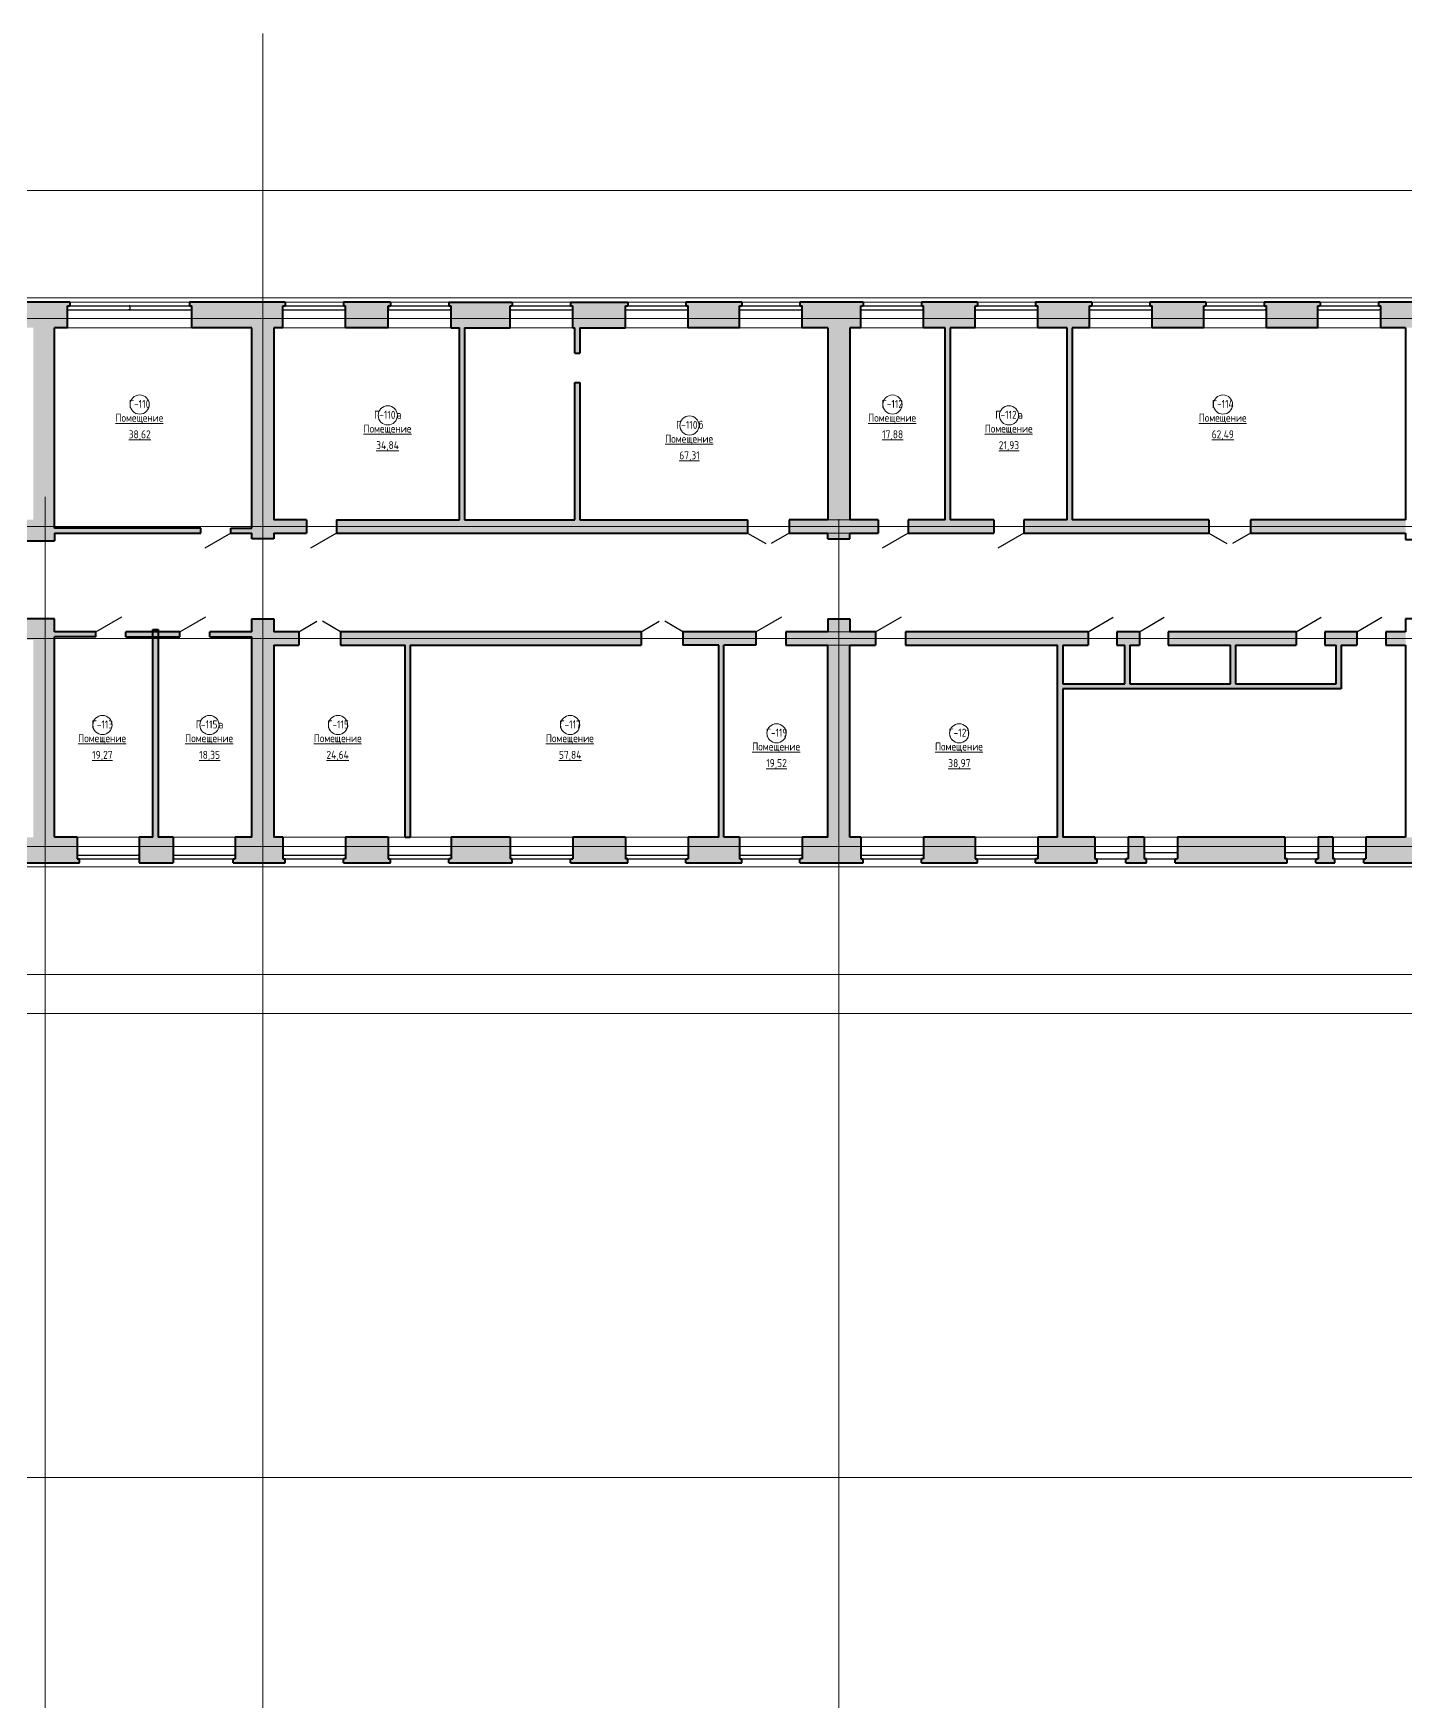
# Model space of a CAD drawing. Header units: millimetres. Extents: x -13853 to 411335, y -23261 to 161252.
# Drawn here: x 56186 to 99066, y 101604 to 153732 of the extents above; entities that cross this region are included whole.
import ezdxf

# ---------------------------------------------------------------- set-up
doc = ezdxf.new("R2010")
doc.units = ezdxf.units.MM
doc.linetypes.add('ADSK_Линия сетки', pattern=[21, 12, -3, 3, -3])
for name, color, linetype, lineweight in [('Двери', 7, 'Continuous', 18), ('Каркас_Импост', 7, 'Continuous', 30), ('Марки помещений', 7, 'Continuous', 18), ('Окна', 7, 'Continuous', 18), ('Оси', 7, 'Continuous', 9), ('Панель', 7, 'Continuous', 30), ('Стены', 7, 'Continuous', 18), ('Стены разрез', 7, 'Continuous', 40)]:
    doc.layers.add(name, color=color, linetype=linetype, lineweight=lineweight)
doc.styles.add('GOST Common_1', font='GOST Common.ttf', dxfattribs={"width": 0.9, "height": 250})

# ---------------------------------------------------------------- blocks, each defined once
blk = doc.blocks.new('AC_Дверь_Двупольная_ДеревяннаяВнутренняя_филенчатая_с_верхом - 1260х2080-413008-001_Весь этаж')
at = {"layer": 'Панель'}
for p, q in [((-650, 210), (-87, 535)), ((650, 210), (87, 535))]:
    blk.add_line(p, q, dxfattribs=at)
blk = doc.blocks.new('AC_Дверь_Однопольная_ДеревяннаяВнутренняя_ГОСТ6629-88 - 860х2080h-423457-001_Весь этаж')
at = {"layer": 'Панель'}
blk.add_line((-450, 210), (329, 660), dxfattribs=at)
blk = doc.blocks.new('ИРНИТУ_Дверь_Однопольная_ДеревяннаяВнутренняя_филенчатая - 900х2080 без верха-1341253-001_Весь этаж')
at = {"layer": 'Панель'}
blk.add_line((-470, 210), (344, 680), dxfattribs=at)
blk = doc.blocks.new('ИРНИТУ_Дверь_Однопольная_ДеревяннаяВнутренняя_филенчатая - 900х2080-1341260-001_Весь этаж')
at = {"layer": 'Панель'}
blk.add_line((-470, 210), (344, 680), dxfattribs=at)
blk = doc.blocks.new('ИРНИТУ_Дверь_Однопольная_ДеревяннаяВнутренняя_филенчатая - 900х2080-1341269-001_Весь этаж')
at = {"layer": 'Панель'}
blk.add_line((-470, 80), (344, 550), dxfattribs=at)
blk = doc.blocks.new('ИРНИТУ-Окно-ГОСТ23166-99_4_2_Створки - 1920 x 2350-415142-001_Весь этаж')
at = {"layer": 'Каркас_Импост'}
for p, q in [((-1018.1, 280), (941.9, 280)), ((-1018.1, 280), (-1018.1, 160)), ((-1018.1, 280), (-983.1, 280)), ((-1018.1, 160), (941.9, 160)), ((-1018.1, 160), (-983.1, 160)), ((941.9, 280), (906.9, 280)), ((941.9, 160), (906.9, 160)), ((941.9, 280), (941.9, 160))]:
    blk.add_line(p, q, dxfattribs=at)
blk = doc.blocks.new('ИРНИТУ-Окно-ГОСТ23166-99_4_2_Створки - 1920 x 2350-669671-001_Весь этаж')
at = {"layer": 'Каркас_Импост'}
for p, q in [((-1008.1, 280), (931.9, 280)), ((-1008.1, 280), (-1008.1, 160)), ((-1008.1, 280), (-993.1, 280)), ((-1008.1, 160), (931.9, 160)), ((-1008.1, 160), (-973.1, 160)), ((931.9, 280), (896.9, 280)), ((931.9, 160), (896.9, 160)), ((931.9, 280), (931.9, 160))]:
    blk.add_line(p, q, dxfattribs=at)
blk = doc.blocks.new('ИРНИТУ-Окно-ГОСТ23166-99_4_2_Створки - 1920 x 2350-669667-001_Весь этаж')
at = {"layer": 'Каркас_Импост'}
for p, q in [((-1008.1, 280), (931.9, 280)), ((-1008.1, 280), (-1008.1, 160)), ((-1008.1, 280), (-973.1, 280)), ((-1008.1, 160), (931.9, 160)), ((-1008.1, 160), (-973.1, 160)), ((931.9, 160), (896.9, 160)), ((931.9, 280), (916.9, 280)), ((931.9, 280), (931.9, 160))]:
    blk.add_line(p, q, dxfattribs=at)
blk = doc.blocks.new('ИРНИТУ-Окно-ГОСТ23166-99_2_1_Створка - 1000 x 1800-942850-001_Весь этаж')
at = {"layer": 'Каркас_Импост'}
for p, q in [((-1018.1, -80), (21.9, -80)), ((-1018.1, -280), (-1018.1, -80)), ((-1018.1, -80), (-983.1, -80)), ((-1018.1, -280), (21.9, -280)), ((-1018.1, -280), (-983.1, -280)), ((21.9, -80), (-13.1, -80)), ((21.9, -280), (-13.1, -280)), ((21.9, -280), (21.9, -80))]:
    blk.add_line(p, q, dxfattribs=at)
blk = doc.blocks.new('ИРНИТУ-Окно-ГОСТ23166-99_4_2_Створки - 1920 x 2350-415137-001_Весь этаж')
at = {"layer": 'Каркас_Импост'}
for p, q in [((-1018.1, -160), (941.9, -160)), ((-1018.1, -280), (-1018.1, -160)), ((-1018.1, -160), (-983.1, -160)), ((-1018.1, -280), (941.9, -280)), ((-1018.1, -280), (-983.1, -280)), ((941.9, -160), (906.9, -160)), ((941.9, -280), (906.9, -280)), ((941.9, -280), (941.9, -160))]:
    blk.add_line(p, q, dxfattribs=at)
blk = doc.blocks.new('ИРНИТУ-Окно-ГОСТ23166-99_4_2_Створки - 1920 x 2350-670325-001_Весь этаж')
at = {"layer": 'Каркас_Импост'}
for p, q in [((-1008.1, -160), (931.9, -160)), ((-1008.1, -280), (-1008.1, -160)), ((-1008.1, -160), (-973.1, -160)), ((-1008.1, -280), (931.9, -280)), ((-1008.1, -280), (-993.1, -280)), ((931.9, -160), (896.9, -160)), ((931.9, -280), (896.9, -280)), ((931.9, -280), (931.9, -160))]:
    blk.add_line(p, q, dxfattribs=at)
blk = doc.blocks.new('ИРНИТУ-Окно-ГОСТ23166-99_4_2_Створки - 1920 x 2350-670323-001_Весь этаж')
at = {"layer": 'Каркас_Импост'}
for p, q in [((-1008.1, -160), (931.9, -160)), ((-1008.1, -280), (-1008.1, -160)), ((-1008.1, -160), (-973.1, -160)), ((-1008.1, -280), (931.9, -280)), ((-1008.1, -280), (-973.1, -280)), ((931.9, -160), (896.9, -160)), ((931.9, -280), (916.9, -280)), ((931.9, -280), (931.9, -160))]:
    blk.add_line(p, q, dxfattribs=at)
blk = doc.blocks.new('ADSK_Марка_Помещение - Номер Имя Площадь Площадь проемов-115235-001_Весь этаж')
at = {"layer": 'Марки помещений'}
blk.add_circle((0, 0), 3, dxfattribs=at)

msp = doc.modelspace()

# ---------------------------------------------------------------- hatches: boundary and pattern name
at = {"layer": 'Стены'}
h = msp.add_hatch(color=256, dxfattribs=at)
h.paths.add_polyline_path([(99590, 144535), (100206, 144535), (100206, 145335), (98216, 145335), (98216, 145215), (98286, 145215), (98286, 144535), (99066, 144535)], flags=0)
h.paths.add_polyline_path([(94716, 144535), (96326, 144535), (96326, 145215), (96396, 145215), (96396, 145335), (94646, 145335), (94646, 145215), (94716, 145215)], flags=0)
h.paths.add_polyline_path([(92756, 144535), (92756, 145215), (92826, 145215), (92826, 145335), (91076, 145335), (91076, 145215), (91146, 145215), (91146, 144535), (91151, 144535)], flags=0)
h.paths.add_polyline_path([(87575, 144535), (89186, 144535), (89186, 145215), (89256, 145215), (89256, 145335), (87505, 145335), (87505, 145215), (87575, 145215)], flags=0)
h.paths.add_polyline_path([(85615, 144535), (85615, 145215), (85685, 145215), (85685, 145335), (83935, 145335), (83935, 145215), (84005, 145215), (84005, 144535), (84836, 144535)], flags=0)
h.paths.add_polyline_path([(82045, 144535), (82045, 145215), (82115, 145215), (82115, 145335), (80140, 145335), (80140, 145215), (80210, 145215), (80210, 144535), (81696, 144535)], flags=0)
h.paths.add_polyline_path([(78250, 144535), (78250, 145215), (78320, 145215), (78320, 145335), (76577, 145335), (76577, 145215), (76647, 145215), (76647, 144535)], flags=0)
h.paths.add_polyline_path([(74273, 144535), (74687, 144535), (74687, 145215), (74757, 145215), (74757, 145335), (72972, 145335), (72972, 145215), (73042, 145215), (73042, 144535), (73262, 144535)], flags=0)
h.paths.add_polyline_path([(71082, 144535), (71082, 145215), (71152, 145215), (71152, 145335), (69167, 145335), (69167, 145215), (69237, 145215), (69237, 144535), (70054, 144535)], flags=0)
h.paths.add_polyline_path([(67277, 144535), (67277, 145215), (67347, 145215), (67347, 145335), (65872, 145335), (65872, 145215), (65942, 145215), (65942, 144535)], flags=0)
h.paths.add_polyline_path([(63982, 144535), (63982, 145215), (64052, 145215), (64052, 145335), (61067, 145335), (61067, 145215), (61137, 145215), (61137, 144535), (63696, 144535)], flags=0)
h.paths.add_polyline_path([(56846, 144535), (57257, 144535), (57257, 145215), (57327, 145215), (57327, 145335), (54177, 145335), (54177, 145215), (54247, 145215), (54247, 144535), (56186, 144535)], flags=0)
h.paths.add_polyline_path([(50752, 144535), (52287, 144535), (52287, 145215), (52357, 145215), (52357, 145335), (50682, 145335), (50682, 145215), (50752, 145215)], flags=0)
h.paths.add_polyline_path([(43761, 144535), (45197, 144535), (45197, 145215), (45267, 145215), (45267, 145335), (43691, 145335), (43691, 145215), (43761, 145215)], flags=0)
h.paths.add_polyline_path([(48792, 144535), (48792, 145215), (48862, 145215), (48862, 145335), (47087, 145335), (47087, 145215), (47157, 145215), (47157, 144535)], flags=0)
h.paths.add_polyline_path([(40517, 144535), (41801, 144535), (41801, 145215), (41871, 145215), (41871, 145335), (40196, 145335), (40196, 145215), (40266, 145215), (40266, 144535)], flags=0)
h.paths.add_polyline_path([(37676, 144535), (38306, 144535), (38306, 145215), (38376, 145215), (38376, 145335), (36501, 145335), (36501, 145215), (36571, 145215), (36571, 144535), (36996, 144535)], flags=0)
h.paths.add_polyline_path([(33076, 144535), (34611, 144535), (34611, 145215), (34681, 145215), (34681, 145335), (33006, 145335), (33006, 145215), (33076, 145215)], flags=0)
h.paths.add_polyline_path([(30246, 144535), (31116, 144535), (31116, 145215), (31186, 145215), (31186, 145335), (29511, 145335), (29511, 145215), (29581, 145215), (29581, 144535), (29968, 144535)], flags=0)
h.paths.add_polyline_path([(27621, 144535), (27621, 145215), (27691, 145215), (27691, 145335), (26015, 145335), (26015, 145215), (26085, 145215), (26085, 144535)], flags=0)
h.paths.add_polyline_path([(23639, 144535), (24125, 144535), (24125, 145215), (24195, 145215), (24195, 145335), (22420, 145335), (22420, 145215), (22490, 145215), (22490, 144535)], flags=0)
h.paths.add_polyline_path([(20530, 144535), (20530, 145215), (20600, 145215), (20600, 145335), (18626, 145335), (18626, 144535), (19626, 144535)], flags=0)
for points in [[(56186, 138535), (56846, 138535), (56846, 144535), (56186, 144535), (56186, 141363)], [(63016, 137935), (63696, 137935), (63696, 144535), (63016, 144535), (63016, 138115)], [(69502, 138535), (69662, 138535), (69662, 144535), (69502, 144535), (69502, 141363)], [(73262, 143735), (73262, 144535), (73102, 144535), (73102, 143735)], [(84836, 138535), (84836, 144535), (84676, 144535), (84676, 138535)], [(88491, 138535), (88651, 138535), (88651, 144535), (88491, 144535), (88491, 141363)], [(73102, 138535), (73262, 138535), (73262, 142825), (73102, 142825), (73102, 141363)], [(55046, 137875), (56846, 137875), (56846, 138535), (55046, 138535), (55046, 138115)], [(56846, 134775), (56846, 135435), (55046, 135435), (55046, 134775), (56186, 134775)], [(59924, 128615), (60084, 128615), (60084, 135105), (59924, 135105), (59924, 128930)], [(63696, 128615), (63696, 135435), (63016, 135435), (63016, 128615)], [(56186, 128615), (56846, 128615), (56846, 134775), (56186, 134775), (56186, 128930)], [(67802, 128615), (67962, 128615), (67962, 134615), (67802, 134615), (67802, 128930)], [(77602, 128615), (77762, 128615), (77762, 134615), (77602, 134615), (77602, 128930)], [(88351, 128615), (88351, 134615), (88191, 134615), (88191, 128615)], [(90291, 133411), (90451, 133411), (90451, 134615), (90291, 134615)], [(93751, 133411), (93751, 134615), (93591, 134615), (93591, 133411)], [(97051, 133411), (97051, 134615), (96891, 134615), (96891, 133411)], [(97051, 133251), (97051, 133411), (88351, 133411), (88351, 133251), (95371, 133251)]]:
    msp.add_hatch(color=256, dxfattribs=at).paths.add_polyline_path(points, flags=0)
h = msp.add_hatch(color=256, dxfattribs=at)
h.paths.add_polyline_path([(81696, 137935), (81696, 138115), (81016, 138115), (81016, 137935)], flags=0)
h.paths.add_polyline_path([(81696, 138535), (81696, 144535), (81016, 144535), (81016, 138535)], flags=0)
h = msp.add_hatch(color=256, dxfattribs=at)
h.paths.add_polyline_path([(61417, 138115), (61417, 138275), (56846, 138275), (56846, 138115)], flags=0)
h.paths.add_polyline_path([(63016, 138115), (63016, 138275), (62357, 138275), (62357, 138115)], flags=0)
h = msp.add_hatch(color=256, dxfattribs=at)
h.paths.add_polyline_path([(95371, 138115), (99066, 138115), (99066, 138535), (94221, 138535), (94221, 138115)], flags=0)
h.paths.add_polyline_path([(63696, 138115), (64717, 138115), (64717, 138535), (63696, 138535)], flags=0)
h.paths.add_polyline_path([(87134, 138115), (92921, 138115), (92921, 138535), (87134, 138535)], flags=0)
h.paths.add_polyline_path([(70054, 138115), (78506, 138115), (78506, 138535), (65657, 138535), (65657, 138115)], flags=0)
h.paths.add_polyline_path([(79806, 138115), (82586, 138115), (82586, 138535), (79806, 138535)], flags=0)
h.paths.add_polyline_path([(86194, 138115), (86194, 138535), (83526, 138535), (83526, 138115)], flags=0)
h = msp.add_hatch(color=256, dxfattribs=at)
h.paths.add_polyline_path([(61702, 134875), (63016, 134875), (63016, 135035), (61702, 135035)], flags=0)
h.paths.add_polyline_path([(60762, 134875), (60762, 135035), (59076, 135035), (59076, 134875)], flags=0)
h.paths.add_polyline_path([(56846, 134875), (58136, 134875), (58136, 135035), (56846, 135035)], flags=0)
h = msp.add_hatch(color=256, dxfattribs=at)
h.paths.add_polyline_path([(99066, 134615), (99066, 135035), (98446, 135035), (98446, 134615)], flags=0)
h.paths.add_polyline_path([(95371, 134615), (95646, 134615), (95646, 135035), (91646, 135035), (91646, 134615), (93751, 134615)], flags=0)
h.paths.add_polyline_path([(96891, 134615), (97546, 134615), (97546, 135035), (96546, 135035), (96546, 134615)], flags=0)
h.paths.add_polyline_path([(86932, 134615), (89146, 134615), (89146, 135035), (83441, 135035), (83441, 134615)], flags=0)
h.paths.add_polyline_path([(90291, 134615), (90746, 134615), (90746, 135035), (90046, 135035), (90046, 134615)], flags=0)
h.paths.add_polyline_path([(79702, 134615), (82501, 134615), (82501, 135035), (79702, 135035)], flags=0)
h.paths.add_polyline_path([(77602, 134615), (78762, 134615), (78762, 135035), (76482, 135035), (76482, 134615)], flags=0)
h.paths.add_polyline_path([(75182, 134615), (75182, 135035), (65782, 135035), (65782, 134615), (70054, 134615)], flags=0)
h.paths.add_polyline_path([(63696, 134615), (64482, 134615), (64482, 135035), (63696, 135035)], flags=0)
h = msp.add_hatch(color=256, dxfattribs=at)
h.paths.add_polyline_path([(81696, 128615), (81696, 134615), (81016, 134615), (81016, 128615)], flags=0)
h.paths.add_polyline_path([(81696, 135035), (81696, 135435), (81016, 135435), (81016, 135035)], flags=0)
h = msp.add_hatch(color=256, dxfattribs=at)
h.paths.add_polyline_path([(99936, 127815), (99936, 128615), (97826, 128615), (97826, 127935), (97756, 127935), (97756, 127815), (99590, 127815)], flags=0)
h.paths.add_polyline_path([(96856, 127815), (96856, 127935), (96786, 127935), (96786, 128615), (96331, 128615), (96331, 127935), (96261, 127935), (96261, 127815)], flags=0)
h.paths.add_polyline_path([(91866, 127815), (95361, 127815), (95361, 127935), (95291, 127935), (95291, 128615), (91936, 128615), (91936, 127935), (91866, 127935)], flags=0)
h.paths.add_polyline_path([(89427, 127815), (89427, 127935), (89357, 127935), (89357, 128615), (87575, 128615), (87575, 127935), (87505, 127935), (87505, 127815), (89041, 127815)], flags=0)
h.paths.add_polyline_path([(90966, 127815), (90966, 127935), (90896, 127935), (90896, 128615), (90397, 128615), (90397, 127935), (90327, 127935), (90327, 127815)], flags=0)
h.paths.add_polyline_path([(82115, 127815), (82115, 127935), (82045, 127935), (82045, 128615), (80210, 128615), (80210, 127935), (80140, 127935), (80140, 127815)], flags=0)
h.paths.add_polyline_path([(83935, 127815), (85685, 127815), (85685, 127935), (85615, 127935), (85615, 128615), (84005, 128615), (84005, 127935), (83935, 127935)], flags=0)
h.paths.add_polyline_path([(74273, 127815), (74757, 127815), (74757, 127935), (74687, 127935), (74687, 128615), (73042, 128615), (73042, 127935), (72972, 127935), (72972, 127815)], flags=0)
h.paths.add_polyline_path([(76577, 127815), (78320, 127815), (78320, 127935), (78250, 127935), (78250, 128615), (76647, 128615), (76647, 127935), (76577, 127935)], flags=0)
h.paths.add_polyline_path([(70054, 127815), (71152, 127815), (71152, 127935), (71082, 127935), (71082, 128615), (69237, 128615), (69237, 127935), (69167, 127935), (69167, 127815)], flags=0)
h.paths.add_polyline_path([(65872, 127815), (67347, 127815), (67347, 127935), (67277, 127935), (67277, 128615), (65942, 128615), (65942, 127935), (65872, 127935)], flags=0)
h.paths.add_polyline_path([(64052, 127815), (64052, 127935), (63982, 127935), (63982, 128615), (62496, 128615), (62496, 127935), (62426, 127935), (62426, 127815)], flags=0)
h.paths.add_polyline_path([(59497, 127815), (60556, 127815), (60556, 128615), (59497, 128615)], flags=0)
h.paths.add_polyline_path([(57627, 127815), (57627, 127935), (57557, 127935), (57557, 128615), (54247, 128615), (54247, 127935), (54177, 127935), (54177, 127815)], flags=0)
h.paths.add_polyline_path([(47087, 127815), (48862, 127815), (48862, 127935), (48792, 127935), (48792, 128615), (47157, 128615), (47157, 127935), (47087, 127935)], flags=0)
h.paths.add_polyline_path([(50682, 127815), (52357, 127815), (52357, 127935), (52287, 127935), (52287, 128615), (50752, 128615), (50752, 127935), (50682, 127935)], flags=0)
h.paths.add_polyline_path([(41871, 127815), (41871, 127935), (41801, 127935), (41801, 128615), (40266, 128615), (40266, 127935), (40196, 127935), (40196, 127815), (40517, 127815)], flags=0)
h.paths.add_polyline_path([(45267, 127815), (45267, 127935), (45197, 127935), (45197, 128615), (43761, 128615), (43761, 127935), (43691, 127935), (43691, 127815), (44737, 127815)], flags=0)
h.paths.add_polyline_path([(36501, 127815), (38376, 127815), (38376, 127935), (38306, 127935), (38306, 128615), (36571, 128615), (36571, 127935), (36501, 127935)], flags=0)
h.paths.add_polyline_path([(34681, 127815), (34681, 127935), (34611, 127935), (34611, 128615), (33076, 128615), (33076, 127935), (33006, 127935), (33006, 127815)], flags=0)
h.paths.add_polyline_path([(31186, 127815), (31186, 127935), (31116, 127935), (31116, 128615), (29581, 128615), (29581, 127935), (29511, 127935), (29511, 127815)], flags=0)
h.paths.add_polyline_path([(27691, 127815), (27691, 127935), (27621, 127935), (27621, 128615), (26085, 128615), (26085, 127935), (26015, 127935), (26015, 127815)], flags=0)
h.paths.add_polyline_path([(22420, 127815), (24195, 127815), (24195, 127935), (24125, 127935), (24125, 128615), (22490, 128615), (22490, 127935), (22420, 127935)], flags=0)
h.paths.add_polyline_path([(20600, 127815), (20600, 127935), (20530, 127935), (20530, 128615), (18646, 128615), (18646, 127815), (19419, 127815)], flags=0)

# ---------------------------------------------------------------- linework, layer by layer
at = {"layer": 'Оси', "linetype": 'ADSK_Линия сетки'}
for p, q in [((63356, 153732), (63356, -22443)), ((-13035, 148825), (410517, 148825)), ((-13035, 144825), (410517, 144825)), ((56556, 139245), (56556, -22443)), ((-13035, 138325), (410517, 138325)), ((81356, 138555), (81356, -22443)), ((-13035, 134825), (410517, 134825)), ((-13035, 128325), (410517, 128325)), ((-13035, 124325), (410517, 124325)), ((-13035, 123105), (410517, 123105)), ((-13035, 108605), (410517, 108605))]:
    msp.add_line(p, q, dxfattribs=at)
at = {"layer": 'Стены'}
for p, q in [((18756, 145465), (99956, 145465)), ((57327, 145335), (61067, 145335)), ((64052, 145335), (65872, 145335)), ((67347, 145335), (69167, 145335)), ((71152, 145335), (72972, 145335)), ((74757, 145335), (76577, 145335)), ((78320, 145335), (80140, 145335)), ((82115, 145335), (83935, 145335)), ((85685, 145335), (87505, 145335)), ((89256, 145335), (91076, 145335)), ((92826, 145335), (94646, 145335)), ((96396, 145335), (98216, 145335)), ((61137, 144535), (57257, 144535)), ((65942, 144535), (63982, 144535)), ((69237, 144535), (67277, 144535)), ((73042, 144535), (71082, 144535)), ((76647, 144535), (74687, 144535)), ((80210, 144535), (78250, 144535)), ((84005, 144535), (82045, 144535)), ((87575, 144535), (85615, 144535)), ((91146, 144535), (89186, 144535)), ((94716, 144535), (92756, 144535)), ((98286, 144535), (96326, 144535)), ((81696, 138535), (81016, 138535)), ((81016, 138115), (81696, 138115)), ((81696, 135035), (81016, 135035)), ((81016, 134615), (81696, 134615)), ((57557, 128615), (59497, 128615)), ((60556, 128615), (62496, 128615)), ((63982, 128615), (65942, 128615)), ((67277, 128615), (67802, 128615)), ((67962, 128615), (69237, 128615)), ((71082, 128615), (73042, 128615)), ((74687, 128615), (76647, 128615)), ((78250, 128615), (80210, 128615)), ((82045, 128615), (84005, 128615)), ((85615, 128615), (87575, 128615)), ((89357, 128615), (90397, 128615)), ((90896, 128615), (91936, 128615)), ((95291, 128615), (96331, 128615)), ((96786, 128615), (97826, 128615)), ((99936, 127685), (18646, 127685))]:
    msp.add_line(p, q, dxfattribs=at)
at = {"layer": 'Стены разрез'}
for p, q in [((57327, 145335), (54177, 145335)), ((57257, 145215), (57327, 145215)), ((57257, 144535), (57257, 145215)), ((57327, 145335), (57327, 145215)), ((64052, 145335), (61067, 145335)), ((61067, 145335), (61067, 145215)), ((61067, 145215), (61137, 145215)), ((61137, 144535), (61137, 145215)), ((63982, 145215), (64052, 145215)), ((63982, 144535), (63982, 145215)), ((64052, 145335), (64052, 145215)), ((67347, 145335), (65872, 145335)), ((65872, 145335), (65872, 145215)), ((65872, 145215), (65942, 145215)), ((65942, 144535), (65942, 145215)), ((67277, 145215), (67347, 145215)), ((67277, 144535), (67277, 145215)), ((67347, 145335), (67347, 145215)), ((69167, 145335), (71152, 145335)), ((69167, 145335), (69167, 145215)), ((69167, 145215), (69237, 145215)), ((69237, 144535), (69237, 145215)), ((71082, 145215), (71152, 145215)), ((71082, 144535), (71082, 145215)), ((71152, 145335), (71152, 145215)), ((72972, 145335), (74757, 145335)), ((72972, 145335), (72972, 145215)), ((72972, 145215), (73042, 145215)), ((73042, 144535), (73042, 145215)), ((74687, 145215), (74757, 145215)), ((74687, 144535), (74687, 145215)), ((74757, 145335), (74757, 145215)), ((78320, 145335), (76577, 145335)), ((76577, 145335), (76577, 145215)), ((76577, 145215), (76647, 145215)), ((76647, 144535), (76647, 145215)), ((78250, 145215), (78320, 145215)), ((78250, 144535), (78250, 145215)), ((78320, 145335), (78320, 145215)), ((82115, 145335), (80140, 145335)), ((80140, 145335), (80140, 145215)), ((80140, 145215), (80210, 145215)), ((80210, 144535), (80210, 145215)), ((82045, 145215), (82115, 145215)), ((82045, 144535), (82045, 145215)), ((82115, 145335), (82115, 145215)), ((85685, 145335), (83935, 145335)), ((83935, 145335), (83935, 145215)), ((83935, 145215), (84005, 145215)), ((84005, 144535), (84005, 145215)), ((85615, 145215), (85685, 145215)), ((85615, 144535), (85615, 145215)), ((85685, 145335), (85685, 145215)), ((89256, 145335), (87505, 145335)), ((87505, 145335), (87505, 145215)), ((87505, 145215), (87575, 145215)), ((87575, 144535), (87575, 145215)), ((89186, 145215), (89256, 145215)), ((89186, 144535), (89186, 145215)), ((89256, 145335), (89256, 145215)), ((92826, 145335), (91076, 145335)), ((91076, 145335), (91076, 145215)), ((91076, 145215), (91146, 145215)), ((91146, 144535), (91146, 145215)), ((92756, 145215), (92826, 145215)), ((92756, 144535), (92756, 145215)), ((92826, 145335), (92826, 145215)), ((96396, 145335), (94646, 145335)), ((94646, 145335), (94646, 145215)), ((94646, 145215), (94716, 145215)), ((94716, 144535), (94716, 145215)), ((96326, 145215), (96396, 145215)), ((96326, 144535), (96326, 145215)), ((96396, 145335), (96396, 145215)), ((100066, 145335), (98216, 145335)), ((98216, 145335), (98216, 145215)), ((98216, 145215), (98286, 145215)), ((98286, 144535), (98286, 145215)), ((57257, 144535), (56846, 144535)), ((56846, 138275), (56846, 144535)), ((63016, 144535), (61137, 144535)), ((63016, 138275), (63016, 144535)), ((63982, 144535), (63696, 144535)), ((63696, 144535), (63696, 138535)), ((67277, 144535), (65942, 144535)), ((69237, 144535), (69502, 144535)), ((69502, 138535), (69502, 144535)), ((69662, 144535), (71082, 144535)), ((69662, 144535), (69662, 138535)), ((73042, 144535), (73102, 144535)), ((73102, 143735), (73102, 144535)), ((73262, 144535), (74687, 144535)), ((73262, 144535), (73262, 143735)), ((78250, 144535), (76647, 144535)), ((81016, 144535), (80210, 144535)), ((81016, 144535), (81016, 138535)), ((82045, 144535), (81696, 144535)), ((81696, 144535), (81696, 138535)), ((84676, 144535), (84005, 144535)), ((84676, 138535), (84676, 144535)), ((85615, 144535), (84836, 144535)), ((84836, 144535), (84836, 138535)), ((88491, 144535), (87575, 144535)), ((88491, 138535), (88491, 144535)), ((89186, 144535), (88651, 144535)), ((88651, 144535), (88651, 138535)), ((92756, 144535), (91146, 144535)), ((96326, 144535), (94716, 144535)), ((99066, 144535), (98286, 144535)), ((99066, 144535), (99066, 138535)), ((73102, 143735), (73262, 143735)), ((73102, 138535), (73102, 142825)), ((73102, 142825), (73262, 142825)), ((73262, 142825), (73262, 138535)), ((61417, 138275), (56846, 138275)), ((61417, 138115), (61417, 138275)), ((62357, 138275), (63016, 138275)), ((62357, 138115), (62357, 138275)), ((64717, 138535), (63696, 138535)), ((64717, 138535), (64717, 138115)), ((65657, 138535), (69502, 138535)), ((65657, 138535), (65657, 138115)), ((69662, 138535), (73102, 138535)), ((73262, 138535), (78506, 138535)), ((78506, 138535), (78506, 138115)), ((81016, 138535), (79806, 138535)), ((79806, 138535), (79806, 138115)), ((82586, 138535), (81696, 138535)), ((82586, 138535), (82586, 138115)), ((84676, 138535), (83526, 138535)), ((83526, 138535), (83526, 138115)), ((86194, 138535), (84836, 138535)), ((86194, 138535), (86194, 138115)), ((88491, 138535), (87134, 138535)), ((87134, 138535), (87134, 138115)), ((92921, 138535), (88651, 138535)), ((92921, 138535), (92921, 138115)), ((99066, 138535), (94221, 138535)), ((94221, 138535), (94221, 138115)), ((55046, 137875), (56846, 137875)), ((56846, 138115), (56846, 137875)), ((56846, 138115), (61417, 138115)), ((62357, 138115), (63016, 138115)), ((63016, 137935), (63016, 138115)), ((63696, 137935), (63016, 137935)), ((63696, 138115), (64717, 138115)), ((63696, 138115), (63696, 137935)), ((65657, 138115), (78506, 138115)), ((79806, 138115), (81016, 138115)), ((81016, 137935), (81016, 138115)), ((81016, 137935), (81696, 137935)), ((81696, 138115), (82586, 138115)), ((81696, 137935), (81696, 138115)), ((83526, 138115), (86194, 138115)), ((87134, 138115), (92921, 138115)), ((94221, 138115), (99066, 138115)), ((99066, 138115), (99066, 137915)), ((99066, 137915), (100866, 137915)), ((56846, 135435), (55046, 135435)), ((56846, 135035), (56846, 135435)), ((58136, 135035), (56846, 135035)), ((58136, 134875), (58136, 135035)), ((60762, 135035), (59076, 135035)), ((59076, 134875), (59076, 135035)), ((59924, 128615), (59924, 135105)), ((59924, 135105), (60084, 135105)), ((60084, 135105), (60084, 128615)), ((60762, 134875), (60762, 135035)), ((63016, 135035), (61702, 135035)), ((61702, 134875), (61702, 135035)), ((63016, 135035), (63016, 135435)), ((63016, 135435), (63696, 135435)), ((63696, 135435), (63696, 135035)), ((64482, 135035), (63696, 135035)), ((64482, 135035), (64482, 134615)), ((75182, 135035), (65782, 135035)), ((65782, 135035), (65782, 134615)), ((75182, 135035), (75182, 134615)), ((78762, 135035), (76482, 135035)), ((76482, 135035), (76482, 134615)), ((78762, 135035), (78762, 134615)), ((81016, 135035), (79702, 135035)), ((79702, 135035), (79702, 134615)), ((81016, 135435), (81016, 135035)), ((81016, 135435), (81696, 135435)), ((81696, 135435), (81696, 135035)), ((82501, 135035), (81696, 135035)), ((82501, 135035), (82501, 134615)), ((89146, 135035), (83441, 135035)), ((83441, 135035), (83441, 134615)), ((89146, 135035), (89146, 134615)), ((90746, 135035), (90046, 135035)), ((90046, 135035), (90046, 134615)), ((90746, 135035), (90746, 134615)), ((95646, 135035), (91646, 135035)), ((91646, 135035), (91646, 134615)), ((95646, 135035), (95646, 134615)), ((97546, 135035), (96546, 135035)), ((96546, 135035), (96546, 134615)), ((97546, 135035), (97546, 134615)), ((99066, 135035), (98446, 135035)), ((98446, 135035), (98446, 134615)), ((100846, 135435), (99066, 135435)), ((99066, 135435), (99066, 135035)), ((56846, 128615), (56846, 134875)), ((58136, 134875), (56846, 134875)), ((59076, 134875), (60762, 134875)), ((61702, 134875), (63016, 134875)), ((63016, 128615), (63016, 134875)), ((63696, 134615), (64482, 134615)), ((63696, 134615), (63696, 128615)), ((65782, 134615), (67802, 134615)), ((67802, 128615), (67802, 134615)), ((67962, 134615), (75182, 134615)), ((67962, 134615), (67962, 128615)), ((77602, 134615), (76482, 134615)), ((77602, 128615), (77602, 134615)), ((78762, 134615), (77762, 134615)), ((77762, 128615), (77762, 134615)), ((79702, 134615), (81016, 134615)), ((81016, 128615), (81016, 134615)), ((81696, 134615), (82501, 134615)), ((81696, 128615), (81696, 134615)), ((83441, 134615), (88191, 134615)), ((88191, 128615), (88191, 134615)), ((88351, 134615), (89146, 134615)), ((88351, 134615), (88351, 133411)), ((90046, 134615), (90291, 134615)), ((90291, 133411), (90291, 134615)), ((90451, 134615), (90746, 134615)), ((90451, 134615), (90451, 133411)), ((91646, 134615), (93591, 134615)), ((93591, 133411), (93591, 134615)), ((93751, 134615), (95646, 134615)), ((93751, 134615), (93751, 133411)), ((96546, 134615), (96891, 134615)), ((96891, 133411), (96891, 134615)), ((97051, 134615), (97546, 134615)), ((97051, 134615), (97051, 133251)), ((98446, 134615), (99066, 134615)), ((99066, 134615), (99066, 128615)), ((88351, 133411), (90291, 133411)), ((88351, 133251), (88351, 128615)), ((97051, 133251), (88351, 133251)), ((90451, 133411), (93591, 133411)), ((93751, 133411), (96891, 133411)), ((57557, 128615), (56846, 128615)), ((57557, 128615), (57557, 127935)), ((59924, 128615), (59497, 128615)), ((59497, 128615), (59497, 127815)), ((60556, 128615), (60084, 128615)), ((60556, 128615), (60556, 127815)), ((63016, 128615), (62496, 128615)), ((62496, 128615), (62496, 127935)), ((63982, 128615), (63696, 128615)), ((63982, 128615), (63982, 127935)), ((67277, 128615), (65942, 128615)), ((65942, 128615), (65942, 127935)), ((67277, 128615), (67277, 127935)), ((67802, 128615), (67962, 128615)), ((71082, 128615), (69237, 128615)), ((69237, 128615), (69237, 127935)), ((71082, 128615), (71082, 127935)), ((74687, 128615), (73042, 128615)), ((73042, 128615), (73042, 127935)), ((74687, 128615), (74687, 127935)), ((77602, 128615), (76647, 128615)), ((76647, 128615), (76647, 127935)), ((78250, 128615), (77762, 128615)), ((78250, 128615), (78250, 127935)), ((81016, 128615), (80210, 128615)), ((80210, 128615), (80210, 127935)), ((82045, 128615), (81696, 128615)), ((82045, 128615), (82045, 127935)), ((85615, 128615), (84005, 128615)), ((84005, 128615), (84005, 127935)), ((85615, 128615), (85615, 127935)), ((88191, 128615), (87575, 128615)), ((87575, 128615), (87575, 127935)), ((89357, 128615), (88351, 128615)), ((89357, 128615), (89357, 127935)), ((90896, 128615), (90397, 128615)), ((90397, 128615), (90397, 127935)), ((90896, 128615), (90896, 127935)), ((95291, 128615), (91936, 128615)), ((91936, 128615), (91936, 127935)), ((95291, 128615), (95291, 127935)), ((96786, 128615), (96331, 128615)), ((96331, 128615), (96331, 127935)), ((96786, 128615), (96786, 127935)), ((99066, 128615), (97826, 128615)), ((97826, 128615), (97826, 127935)), ((54177, 127815), (57627, 127815)), ((57557, 127935), (57627, 127935)), ((57627, 127815), (57627, 127935)), ((59497, 127815), (60556, 127815)), ((62426, 127935), (62496, 127935)), ((62426, 127815), (62426, 127935)), ((62426, 127815), (64052, 127815)), ((63982, 127935), (64052, 127935)), ((64052, 127815), (64052, 127935)), ((65942, 127935), (65872, 127935)), ((65872, 127815), (65872, 127935)), ((65872, 127815), (67347, 127815)), ((67277, 127935), (67347, 127935)), ((67347, 127815), (67347, 127935)), ((69237, 127935), (69167, 127935)), ((69167, 127815), (69167, 127935)), ((69167, 127815), (71152, 127815)), ((71152, 127935), (71082, 127935)), ((71152, 127815), (71152, 127935)), ((72972, 127935), (73042, 127935)), ((72972, 127815), (72972, 127935)), ((72972, 127815), (74757, 127815)), ((74757, 127935), (74687, 127935)), ((74757, 127815), (74757, 127935)), ((76577, 127935), (76647, 127935)), ((76577, 127815), (76577, 127935)), ((76577, 127815), (78320, 127815)), ((78250, 127935), (78320, 127935)), ((78320, 127815), (78320, 127935)), ((80210, 127935), (80140, 127935)), ((80140, 127815), (80140, 127935)), ((80140, 127815), (82115, 127815)), ((82045, 127935), (82115, 127935)), ((82115, 127815), (82115, 127935)), ((84005, 127935), (83935, 127935)), ((83935, 127815), (83935, 127935)), ((83935, 127815), (85685, 127815)), ((85615, 127935), (85685, 127935)), ((85685, 127815), (85685, 127935)), ((87575, 127935), (87505, 127935)), ((87505, 127815), (87505, 127935)), ((87505, 127815), (89427, 127815)), ((89357, 127935), (89427, 127935)), ((89427, 127815), (89427, 127935)), ((90397, 127935), (90327, 127935)), ((90327, 127815), (90327, 127935)), ((90327, 127815), (90966, 127815)), ((90966, 127935), (90896, 127935)), ((90966, 127815), (90966, 127935)), ((91866, 127935), (91936, 127935)), ((91866, 127815), (91866, 127935)), ((91866, 127815), (95361, 127815)), ((95361, 127935), (95291, 127935)), ((95361, 127815), (95361, 127935)), ((96261, 127935), (96331, 127935)), ((96261, 127815), (96261, 127935)), ((96261, 127815), (96856, 127815)), ((96856, 127935), (96786, 127935)), ((96856, 127815), (96856, 127935)), ((97756, 127935), (97826, 127935)), ((97756, 127815), (97756, 127935)), ((97756, 127815), (99936, 127815))]:
    msp.add_line(p, q, dxfattribs=at)

# ---------------------------------------------------------------- block references
at = {"layer": 'Двери', "rotation": 180}
for name, p in [('ИРНИТУ_Дверь_Однопольная_ДеревяннаяВнутренняя_филенчатая - 900х2080-1341269-001_Весь этаж', (61887, 138195)), ('ИРНИТУ_Дверь_Однопольная_ДеревяннаяВнутренняя_филенчатая - 900х2080-1341260-001_Весь этаж', (65187, 138325)), ('AC_Дверь_Двупольная_ДеревяннаяВнутренняя_филенчатая_с_верхом - 1260х2080-413008-001_Весь этаж', (79156, 138325)), ('ИРНИТУ_Дверь_Однопольная_ДеревяннаяВнутренняя_филенчатая - 900х2080 без верха-1341253-001_Весь этаж', (83056, 138325)), ('ИРНИТУ_Дверь_Однопольная_ДеревяннаяВнутренняя_филенчатая - 900х2080 без верха-1341253-001_Весь этаж', (86664, 138325)), ('AC_Дверь_Двупольная_ДеревяннаяВнутренняя_филенчатая_с_верхом - 1260х2080-413008-001_Весь этаж', (93571, 138325))]:
    msp.add_blockref(name, p, dxfattribs=at)
at = {"layer": 'Двери'}
for name, p in [('ИРНИТУ_Дверь_Однопольная_ДеревяннаяВнутренняя_филенчатая - 900х2080-1341269-001_Весь этаж', (58606, 134955)), ('ИРНИТУ_Дверь_Однопольная_ДеревяннаяВнутренняя_филенчатая - 900х2080-1341269-001_Весь этаж', (61232, 134955)), ('AC_Дверь_Двупольная_ДеревяннаяВнутренняя_филенчатая_с_верхом - 1260х2080-413008-001_Весь этаж', (65132, 134825)), ('AC_Дверь_Двупольная_ДеревяннаяВнутренняя_филенчатая_с_верхом - 1260х2080-413008-001_Весь этаж', (75832, 134825)), ('ИРНИТУ_Дверь_Однопольная_ДеревяннаяВнутренняя_филенчатая - 900х2080-1341260-001_Весь этаж', (79232, 134825)), ('ИРНИТУ_Дверь_Однопольная_ДеревяннаяВнутренняя_филенчатая - 900х2080-1341260-001_Весь этаж', (82971, 134825)), ('AC_Дверь_Однопольная_ДеревяннаяВнутренняя_ГОСТ6629-88 - 860х2080h-423457-001_Весь этаж', (89596, 134825)), ('AC_Дверь_Однопольная_ДеревяннаяВнутренняя_ГОСТ6629-88 - 860х2080h-423457-001_Весь этаж', (91196, 134825)), ('AC_Дверь_Однопольная_ДеревяннаяВнутренняя_ГОСТ6629-88 - 860х2080h-423457-001_Весь этаж', (96096, 134825)), ('AC_Дверь_Однопольная_ДеревяннаяВнутренняя_ГОСТ6629-88 - 860х2080h-423457-001_Весь этаж', (97996, 134825))]:
    msp.add_blockref(name, p, dxfattribs=at)
at = {"layer": 'Марки помещений', "xscale": 99.99999999999993, "yscale": 99.99999999999993, "zscale": 99.99999999999993}
for p in [(59508, 142134), (83029, 142134), (93358, 142134), (67260, 141795), (86671, 141795), (76687, 141479), (58344, 132120), (61688, 132120), (65706, 132120), (72959, 132120), (79408, 131861), (85117, 131861)]:
    msp.add_blockref('ADSK_Марка_Помещение - Номер Имя Площадь Площадь проемов-115235-001_Весь этаж', p, dxfattribs=at)
at = {"layer": 'Окна'}
for name, p in [('ИРНИТУ-Окно-ГОСТ23166-99_4_2_Створки - 1920 x 2350-669667-001_Весь этаж', (58265, 144935)), ('ИРНИТУ-Окно-ГОСТ23166-99_4_2_Створки - 1920 x 2350-669671-001_Весь этаж', (60205, 144935)), ('ИРНИТУ-Окно-ГОСТ23166-99_4_2_Створки - 1920 x 2350-415142-001_Весь этаж', (65000, 144935)), ('ИРНИТУ-Окно-ГОСТ23166-99_4_2_Створки - 1920 x 2350-415142-001_Весь этаж', (68296, 144935)), ('ИРНИТУ-Окно-ГОСТ23166-99_4_2_Створки - 1920 x 2350-415142-001_Весь этаж', (72100, 144935)), ('ИРНИТУ-Окно-ГОСТ23166-99_4_2_Створки - 1920 x 2350-415142-001_Весь этаж', (75705, 144935)), ('ИРНИТУ-Окно-ГОСТ23166-99_4_2_Створки - 1920 x 2350-415142-001_Весь этаж', (79268, 144935)), ('ИРНИТУ-Окно-ГОСТ23166-99_4_2_Створки - 1920 x 2350-415142-001_Весь этаж', (83063, 144935)), ('ИРНИТУ-Окно-ГОСТ23166-99_4_2_Створки - 1920 x 2350-415142-001_Весь этаж', (86633, 144935)), ('ИРНИТУ-Окно-ГОСТ23166-99_4_2_Створки - 1920 x 2350-415142-001_Весь этаж', (90204, 144935)), ('ИРНИТУ-Окно-ГОСТ23166-99_4_2_Створки - 1920 x 2350-415142-001_Весь этаж', (93774, 144935)), ('ИРНИТУ-Окно-ГОСТ23166-99_4_2_Створки - 1920 x 2350-415142-001_Весь этаж', (97344, 144935)), ('ИРНИТУ-Окно-ГОСТ23166-99_4_2_Створки - 1920 x 2350-670323-001_Весь этаж', (58565, 128215)), ('ИРНИТУ-Окно-ГОСТ23166-99_4_2_Створки - 1920 x 2350-670325-001_Весь этаж', (61565, 128215)), ('ИРНИТУ-Окно-ГОСТ23166-99_4_2_Створки - 1920 x 2350-415137-001_Весь этаж', (65000, 128215)), ('ИРНИТУ-Окно-ГОСТ23166-99_4_2_Створки - 1920 x 2350-415137-001_Весь этаж', (68296, 128215)), ('ИРНИТУ-Окно-ГОСТ23166-99_4_2_Створки - 1920 x 2350-415137-001_Весь этаж', (72100, 128215)), ('ИРНИТУ-Окно-ГОСТ23166-99_4_2_Створки - 1920 x 2350-415137-001_Весь этаж', (75705, 128215)), ('ИРНИТУ-Окно-ГОСТ23166-99_4_2_Створки - 1920 x 2350-415137-001_Весь этаж', (79268, 128215)), ('ИРНИТУ-Окно-ГОСТ23166-99_4_2_Створки - 1920 x 2350-415137-001_Весь этаж', (83063, 128215)), ('ИРНИТУ-Окно-ГОСТ23166-99_4_2_Створки - 1920 x 2350-415137-001_Весь этаж', (86633, 128215)), ('ИРНИТУ-Окно-ГОСТ23166-99_2_1_Створка - 1000 x 1800-942850-001_Весь этаж', (90375, 128215)), ('ИРНИТУ-Окно-ГОСТ23166-99_2_1_Створка - 1000 x 1800-942850-001_Весь этаж', (91914, 128215)), ('ИРНИТУ-Окно-ГОСТ23166-99_2_1_Створка - 1000 x 1800-942850-001_Весь этаж', (96309, 128215)), ('ИРНИТУ-Окно-ГОСТ23166-99_2_1_Створка - 1000 x 1800-942850-001_Весь этаж', (97804, 128215))]:
    msp.add_blockref(name, p, dxfattribs=at)

# ---------------------------------------------------------------- texts
at = {"layer": 'Марки помещений', "lineweight": 9, "char_height": 250, "attachment_point": 1, "style": 'GOST Common_1'}
for s, insert, width in [('\\LПомещение', (58751, 141846), 1875.95), ('\\fGOST Common|b0|i0|c204|p34|;\\W.9;Г', (59171, 142278), 194.81), ('-110', (59331, 142278), 663.8), ('\\fGOST Common|b0|i0|c204|p34|;\\W.9;Г', (66833, 141939), 194.81), ('-110', (66994, 141939), 663.8), ('\\fGOST Common|b0|i0|c204|p34|;\\W.9;а', (67542, 141939), 216.46), ('\\LПомещение', (82272, 141846), 1875.95), ('\\fGOST Common|b0|i0|c204|p34|;\\W.9;Г', (82692, 142278), 194.81), ('-112', (82852, 142278), 663.8), ('\\fGOST Common|b0|i0|c204|p34|;\\W.9;Г', (86245, 141939), 194.81), ('-112', (86405, 141939), 663.8), ('\\fGOST Common|b0|i0|c204|p34|;\\W.9;а', (86953, 141939), 216.46), ('\\LПомещение', (92600, 141846), 1875.95), ('\\fGOST Common|b0|i0|c204|p34|;\\W.9;Г', (93011, 142278), 194.81), ('-114', (93172, 142278), 685.44), ('\\L38,62', (59165, 141328), 873.04), ('\\LПомещение', (66503, 141507), 1875.95), ('\\fGOST Common|b0|i0|c204|p34|;\\W.9;Г', (76270, 141623), 194.81), ('-110', (76431, 141623), 663.8), ('\\fGOST Common|b0|i0|c204|p34|;\\W.9;б', (76978, 141623), 194.81), ('\\L17,88', (82710, 141328), 815.32), ('\\LПомещение', (85914, 141507), 1875.95), ('\\L62,49', (93005, 141328), 894.68), ('\\L34,84', (66899, 140989), 916.33), ('\\LПомещение', (75930, 141191), 1875.95), ('\\L21,93', (86352, 140989), 815.32), ('\\L67,31', (76368, 140673), 815.32), ('\\fGOST Common|b0|i0|c204|p34|;\\W.9;Г', (58007, 132263), 194.81), ('-113', (58167, 132263), 663.8), ('\\fGOST Common|b0|i0|c204|p34|;\\W.9;Г', (61262, 132263), 194.81), ('-115', (61422, 132263), 663.8), ('\\fGOST Common|b0|i0|c204|p34|;\\W.9;а', (61970, 132263), 216.46), ('\\fGOST Common|b0|i0|c204|p34|;\\W.9;Г', (65368, 132263), 194.81), ('-115', (65529, 132263), 663.8), ('\\fGOST Common|b0|i0|c204|p34|;\\W.9;Г', (72622, 132263), 194.81), ('-117', (72782, 132263), 663.8), ('\\fGOST Common|b0|i0|c204|p34|;\\W.9;Г', (79070, 132005), 194.81), ('-119', (79231, 132005), 663.8), ('\\fGOST Common|b0|i0|c204|p34|;\\W.9;Г', (84780, 132005), 194.81), ('-121', (84940, 132005), 663.8), ('\\LПомещение', (57587, 131832), 1875.95), ('\\LПомещение', (60931, 131832), 1875.95), ('\\LПомещение', (64948, 131832), 1875.95), ('\\LПомещение', (72202, 131832), 1875.95), ('\\LПомещение', (78650, 131573), 1875.95), ('\\LПомещение', (84360, 131573), 1875.95), ('\\L19,27', (58025, 131313), 815.32), ('\\L18,35', (61369, 131313), 815.32), ('\\L24,64', (65344, 131313), 916.33), ('\\L57,84', (72607, 131313), 894.68), ('\\L19,52', (79088, 131055), 815.32), ('\\L38,97', (84774, 131055), 873.04)]:
    msp.add_mtext(s, dxfattribs=dict(at, insert=insert, width=width))

doc.saveas('drawing.dxf')
